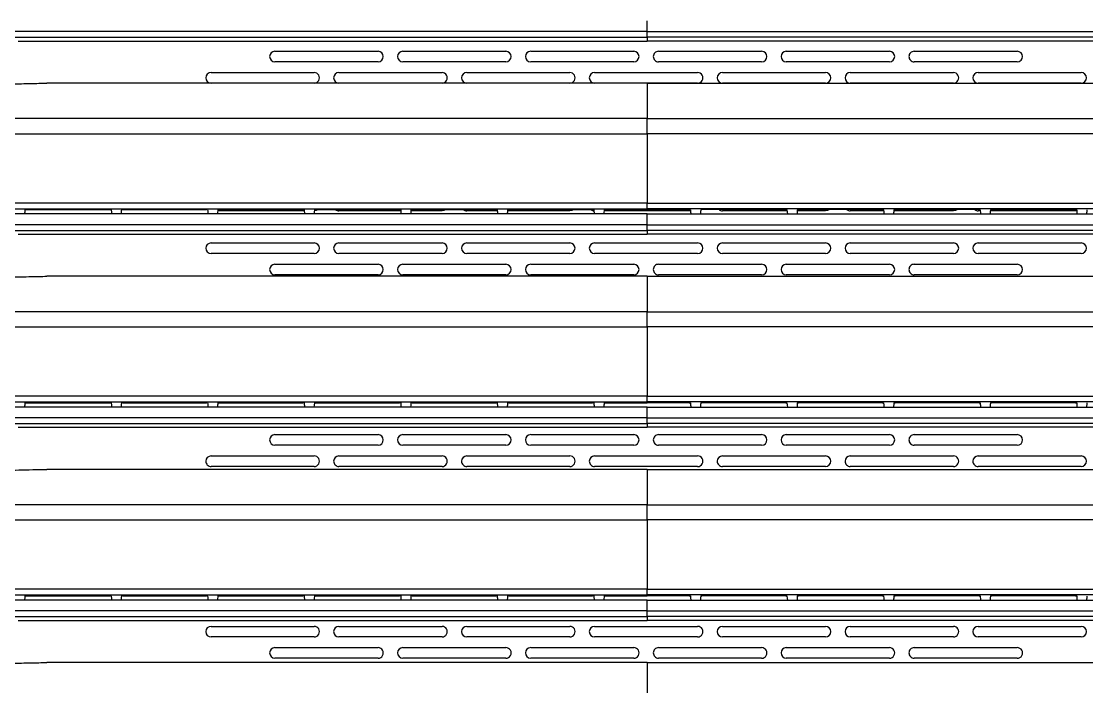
# Model space of a CAD drawing. Header units: millimetres. Extents: x 126 to 938, y 244 to 707.
# Drawn here: x 780.55 to 792.45, y 266.62 to 274.06 of the extents above; entities that cross this region are included whole.
import ezdxf

# ---------------------------------------------------------------- set-up
doc = ezdxf.new("R2010")
doc.units = ezdxf.units.MM

msp = doc.modelspace()

# ---------------------------------------------------------------- linework, layer by layer
at = {"color": 7, "linetype": 'Continuous', "lineweight": 25}
for p, q in [((787.544, 273.948), (787.544, 274.068)), ((787.544, 273.885), (787.544, 273.948)), ((787.544, 273.885), (787.544, 273.842)), ((780.513, 273.842), (787.544, 273.842)), ((794.575, 273.842), (787.544, 273.842)), ((783.383, 273.728), (784.535, 273.728)), ((784.812, 273.728), (785.964, 273.728)), ((786.241, 273.728), (787.393, 273.728)), ((787.67, 273.728), (788.822, 273.728)), ((789.098, 273.728), (790.25, 273.728)), ((790.527, 273.728), (791.679, 273.728)), ((784.535, 273.61), (783.383, 273.61)), ((785.964, 273.61), (784.812, 273.61)), ((787.393, 273.61), (786.241, 273.61)), ((788.822, 273.61), (787.67, 273.61)), ((790.25, 273.61), (789.098, 273.61)), ((791.679, 273.61), (790.527, 273.61)), ((782.669, 273.49), (783.821, 273.49)), ((784.098, 273.49), (785.25, 273.49)), ((785.527, 273.49), (786.678, 273.49)), ((786.955, 273.49), (788.107, 273.49)), ((788.384, 273.49), (789.536, 273.49)), ((789.813, 273.49), (790.965, 273.49)), ((791.242, 273.49), (792.393, 273.49)), ((787.544, 273.372), (780.833, 273.372)), ((783.821, 273.372), (782.669, 273.372)), ((785.25, 273.372), (784.098, 273.372)), ((786.678, 273.372), (785.527, 273.372)), ((788.107, 273.372), (786.955, 273.372)), ((787.544, 273.372), (787.544, 272.976)), ((787.544, 273.372), (794.255, 273.372)), ((789.536, 273.372), (788.384, 273.372)), ((790.965, 273.372), (789.813, 273.372)), ((792.393, 273.372), (791.242, 273.372)), ((787.544, 272.806), (787.544, 272.976)), ((787.544, 272.806), (787.544, 272.031)), ((780.6, 271.958), (781.54, 271.958)), ((781.679, 271.958), (782.618, 271.958)), ((782.757, 271.958), (783.696, 271.958)), ((783.836, 271.958), (784.775, 271.958)), ((784.916, 271.958), (785.854, 271.958)), ((785.995, 271.958), (786.933, 271.958)), ((787.075, 271.958), (787.544, 271.958)), ((787.544, 271.968), (787.544, 272.031)), ((787.544, 271.958), (787.544, 271.968)), ((788.013, 271.958), (787.544, 271.958)), ((789.093, 271.958), (788.155, 271.958)), ((790.172, 271.958), (789.234, 271.958)), ((791.252, 271.958), (790.313, 271.958)), ((792.331, 271.958), (791.392, 271.958)), ((780.584, 271.909), (780.481, 271.909)), ((781.558, 271.909), (780.584, 271.909)), ((781.662, 271.909), (781.558, 271.909)), ((782.636, 271.909), (781.662, 271.909)), ((782.74, 271.909), (782.636, 271.909)), ((783.714, 271.909), (782.74, 271.909)), ((783.71, 271.943), (782.744, 271.943)), ((783.819, 271.909), (783.714, 271.909)), ((784.792, 271.909), (783.819, 271.909)), ((784.789, 271.943), (784.098, 271.943)), ((784.899, 271.909), (784.792, 271.909)), ((785.871, 271.909), (784.899, 271.909)), ((785.25, 271.943), (784.902, 271.943)), ((785.868, 271.943), (785.527, 271.943)), ((785.978, 271.909), (785.871, 271.909)), ((786.951, 271.909), (785.978, 271.909)), ((786.678, 271.943), (785.982, 271.943)), ((787.058, 271.909), (786.951, 271.909)), ((787.544, 271.909), (787.058, 271.909)), ((788.027, 271.943), (787.061, 271.943)), ((787.544, 271.789), (787.544, 271.909)), ((787.544, 271.909), (788.03, 271.909)), ((788.03, 271.909), (788.137, 271.909)), ((788.137, 271.909), (789.11, 271.909)), ((789.106, 271.943), (788.384, 271.943)), ((789.11, 271.909), (789.217, 271.909)), ((789.217, 271.909), (790.189, 271.909)), ((789.536, 271.943), (789.22, 271.943)), ((790.186, 271.943), (789.813, 271.943)), ((790.189, 271.909), (790.296, 271.909)), ((790.296, 271.909), (791.269, 271.909)), ((790.965, 271.943), (790.299, 271.943)), ((791.265, 271.943), (791.242, 271.943)), ((791.269, 271.909), (791.374, 271.909)), ((791.374, 271.909), (792.347, 271.909)), ((792.344, 271.943), (791.378, 271.943)), ((792.347, 271.909), (792.452, 271.909)), ((792.452, 271.909), (793.426, 271.909)), ((787.544, 271.726), (787.544, 271.789)), ((787.544, 271.726), (787.544, 271.683)), ((780.513, 271.683), (787.544, 271.683)), ((794.575, 271.683), (787.544, 271.683)), ((782.669, 271.585), (783.821, 271.585)), ((784.098, 271.585), (785.25, 271.585)), ((785.527, 271.585), (786.678, 271.585)), ((786.955, 271.585), (788.107, 271.585)), ((788.384, 271.585), (789.536, 271.585)), ((789.813, 271.585), (790.965, 271.585)), ((791.242, 271.585), (792.393, 271.585)), ((783.821, 271.467), (782.669, 271.467)), ((785.25, 271.467), (784.098, 271.467)), ((786.678, 271.467), (785.527, 271.467)), ((788.107, 271.467), (786.955, 271.467)), ((789.536, 271.467), (788.384, 271.467)), ((790.965, 271.467), (789.813, 271.467)), ((792.393, 271.467), (791.242, 271.467)), ((783.383, 271.347), (784.535, 271.347)), ((784.812, 271.347), (785.964, 271.347)), ((786.241, 271.347), (787.393, 271.347)), ((787.67, 271.347), (788.822, 271.347)), ((789.098, 271.347), (790.25, 271.347)), ((790.527, 271.347), (791.679, 271.347)), ((787.544, 271.213), (780.833, 271.213)), ((784.535, 271.229), (783.383, 271.229)), ((785.964, 271.229), (784.812, 271.229)), ((787.393, 271.229), (786.241, 271.229)), ((787.544, 271.213), (787.544, 270.817)), ((787.544, 271.213), (794.255, 271.213)), ((788.822, 271.229), (787.67, 271.229)), ((790.25, 271.229), (789.098, 271.229)), ((791.679, 271.229), (790.527, 271.229)), ((787.544, 270.647), (787.544, 270.817)), ((787.544, 270.647), (787.544, 269.872)), ((787.544, 269.809), (787.544, 269.872)), ((787.544, 269.799), (787.544, 269.809)), ((780.584, 269.75), (780.481, 269.75)), ((781.558, 269.75), (780.584, 269.75)), ((780.6, 269.799), (781.54, 269.799)), ((781.662, 269.75), (781.558, 269.75)), ((782.636, 269.75), (781.662, 269.75)), ((781.679, 269.799), (782.618, 269.799)), ((782.74, 269.75), (782.636, 269.75)), ((783.714, 269.75), (782.74, 269.75)), ((782.757, 269.799), (783.696, 269.799)), ((783.709, 269.8), (783.383, 269.8)), ((783.819, 269.75), (783.714, 269.75)), ((784.792, 269.75), (783.819, 269.75)), ((784.535, 269.8), (783.834, 269.8)), ((783.836, 269.799), (784.775, 269.799)), ((784.899, 269.75), (784.792, 269.75)), ((785.871, 269.75), (784.899, 269.75)), ((785.867, 269.8), (784.913, 269.8)), ((784.916, 269.799), (785.854, 269.799)), ((785.978, 269.75), (785.871, 269.75)), ((786.951, 269.75), (785.978, 269.75)), ((785.995, 269.799), (786.933, 269.799)), ((786.947, 269.8), (786.241, 269.8)), ((787.058, 269.75), (786.951, 269.75)), ((787.544, 269.75), (787.058, 269.75)), ((787.393, 269.8), (787.073, 269.8)), ((787.075, 269.799), (787.544, 269.799)), ((788.013, 269.799), (787.544, 269.799)), ((787.544, 269.75), (788.03, 269.75)), ((787.544, 269.63), (787.544, 269.75)), ((788.015, 269.8), (787.67, 269.8)), ((788.03, 269.75), (788.137, 269.75)), ((788.137, 269.75), (789.11, 269.75)), ((788.822, 269.8), (788.141, 269.8)), ((789.093, 269.799), (788.155, 269.799)), ((789.11, 269.75), (789.217, 269.75)), ((789.217, 269.75), (790.189, 269.75)), ((790.174, 269.8), (789.221, 269.8)), ((790.172, 269.799), (789.234, 269.799)), ((790.189, 269.75), (790.296, 269.75)), ((790.296, 269.75), (791.269, 269.75)), ((791.252, 269.799), (790.313, 269.799)), ((791.254, 269.8), (790.527, 269.8)), ((791.269, 269.75), (791.374, 269.75)), ((791.374, 269.75), (792.347, 269.75)), ((791.679, 269.8), (791.378, 269.8)), ((792.331, 269.799), (791.392, 269.799)), ((792.347, 269.75), (792.452, 269.75)), ((792.452, 269.75), (793.426, 269.75)), ((787.544, 269.567), (787.544, 269.63)), ((787.544, 269.567), (787.544, 269.524)), ((780.513, 269.524), (787.544, 269.524)), ((794.575, 269.524), (787.544, 269.524)), ((783.383, 269.442), (784.535, 269.442)), ((784.812, 269.442), (785.964, 269.442)), ((786.241, 269.442), (787.393, 269.442)), ((787.67, 269.442), (788.822, 269.442)), ((789.098, 269.442), (790.25, 269.442)), ((790.527, 269.442), (791.679, 269.442)), ((784.535, 269.324), (783.383, 269.324)), ((785.964, 269.324), (784.812, 269.324)), ((787.393, 269.324), (786.241, 269.324)), ((788.822, 269.324), (787.67, 269.324)), ((790.25, 269.324), (789.098, 269.324)), ((791.679, 269.324), (790.527, 269.324)), ((782.669, 269.204), (783.821, 269.204)), ((784.098, 269.204), (785.25, 269.204)), ((785.527, 269.204), (786.678, 269.204)), ((786.955, 269.204), (788.107, 269.204)), ((788.384, 269.204), (789.536, 269.204)), ((789.813, 269.204), (790.965, 269.204)), ((791.242, 269.204), (792.393, 269.204)), ((787.544, 269.054), (780.833, 269.054)), ((783.821, 269.086), (782.669, 269.086)), ((785.25, 269.086), (784.098, 269.086)), ((786.678, 269.086), (785.527, 269.086)), ((788.107, 269.086), (786.955, 269.086)), ((787.544, 269.054), (787.544, 268.658)), ((787.544, 269.054), (794.255, 269.054)), ((789.536, 269.086), (788.384, 269.086)), ((790.965, 269.086), (789.813, 269.086)), ((792.393, 269.086), (791.242, 269.086)), ((787.544, 268.488), (787.544, 268.658)), ((787.544, 268.488), (787.544, 267.713)), ((787.544, 267.65), (787.544, 267.713)), ((780.584, 267.591), (780.481, 267.591)), ((781.558, 267.591), (780.584, 267.591)), ((780.6, 267.64), (781.54, 267.64)), ((781.662, 267.591), (781.558, 267.591)), ((782.636, 267.591), (781.662, 267.591)), ((781.679, 267.64), (782.618, 267.64)), ((782.74, 267.591), (782.636, 267.591)), ((783.714, 267.591), (782.74, 267.591)), ((782.757, 267.64), (783.696, 267.64)), ((783.819, 267.591), (783.714, 267.591)), ((784.792, 267.591), (783.819, 267.591)), ((783.836, 267.64), (784.775, 267.64)), ((784.899, 267.591), (784.792, 267.591)), ((785.871, 267.591), (784.899, 267.591)), ((784.916, 267.64), (785.854, 267.64)), ((785.978, 267.591), (785.871, 267.591)), ((786.951, 267.591), (785.978, 267.591)), ((785.995, 267.64), (786.933, 267.64)), ((787.058, 267.591), (786.951, 267.591)), ((787.544, 267.591), (787.058, 267.591)), ((787.075, 267.64), (787.544, 267.64)), ((787.544, 267.64), (787.544, 267.65)), ((788.013, 267.64), (787.544, 267.64)), ((787.544, 267.471), (787.544, 267.591)), ((787.544, 267.591), (788.03, 267.591)), ((788.03, 267.591), (788.137, 267.591)), ((788.137, 267.591), (789.11, 267.591)), ((789.093, 267.64), (788.155, 267.64)), ((789.11, 267.591), (789.217, 267.591)), ((789.217, 267.591), (790.189, 267.591)), ((790.172, 267.64), (789.234, 267.64)), ((790.189, 267.591), (790.296, 267.591)), ((790.296, 267.591), (791.269, 267.591)), ((791.252, 267.64), (790.313, 267.64)), ((791.269, 267.591), (791.374, 267.591)), ((791.374, 267.591), (792.347, 267.591)), ((792.331, 267.64), (791.392, 267.64)), ((792.347, 267.591), (792.452, 267.591)), ((792.452, 267.591), (793.426, 267.591)), ((787.544, 267.408), (787.544, 267.471)), ((780.513, 267.365), (787.544, 267.365)), ((787.544, 267.408), (787.544, 267.365)), ((794.575, 267.365), (787.544, 267.365)), ((782.669, 267.299), (783.821, 267.299)), ((784.098, 267.299), (785.25, 267.299)), ((785.527, 267.299), (786.678, 267.299)), ((786.955, 267.299), (788.107, 267.299)), ((788.384, 267.299), (789.536, 267.299)), ((789.813, 267.299), (790.965, 267.299)), ((791.242, 267.299), (792.393, 267.299)), ((783.821, 267.181), (782.669, 267.181)), ((785.25, 267.181), (784.098, 267.181)), ((786.678, 267.181), (785.527, 267.181)), ((788.107, 267.181), (786.955, 267.181)), ((789.536, 267.181), (788.384, 267.181)), ((790.965, 267.181), (789.813, 267.181)), ((792.393, 267.181), (791.242, 267.181)), ((783.383, 267.061), (784.535, 267.061)), ((784.812, 267.061), (785.964, 267.061)), ((786.241, 267.061), (787.393, 267.061)), ((787.67, 267.061), (788.822, 267.061)), ((789.098, 267.061), (790.25, 267.061)), ((790.527, 267.061), (791.679, 267.061)), ((787.544, 266.895), (780.833, 266.895)), ((784.535, 266.943), (783.383, 266.943)), ((785.964, 266.943), (784.812, 266.943)), ((787.393, 266.943), (786.241, 266.943)), ((787.544, 266.895), (787.544, 266.499)), ((787.544, 266.895), (794.255, 266.895)), ((788.822, 266.943), (787.67, 266.943)), ((790.25, 266.943), (789.098, 266.943)), ((791.679, 266.943), (790.527, 266.943))]:
    msp.add_line(p, q, dxfattribs=at)
at = {"color": 7, "linetype": 'Continuous', "lineweight": 25, "flags": 128}
for points in [[(787.544, 273.948), (784.849, 273.948), (782.156, 273.948), (779.466, 273.948)], [(779.596, 273.885), (782.243, 273.885), (784.893, 273.885), (787.544, 273.885)], [(787.544, 273.948), (790.239, 273.948), (792.932, 273.948), (795.622, 273.948)], [(795.491, 273.885), (792.845, 273.885), (790.195, 273.885), (787.544, 273.885)], [(787.544, 272.976), (785.494, 272.976), (783.445, 272.976), (781.835, 272.976), (780.227, 272.976)], [(787.544, 272.976), (789.594, 272.976), (791.643, 272.976), (793.253, 272.976), (794.861, 272.976)], [(780.219, 272.806), (782.658, 272.806), (785.1, 272.806), (787.544, 272.806)], [(794.869, 272.806), (792.43, 272.806), (789.988, 272.806), (787.544, 272.806)], [(787.544, 272.031), (785.1, 272.031), (782.658, 272.031), (780.219, 272.031)], [(780.223, 271.968), (782.661, 271.968), (785.102, 271.968), (787.544, 271.968)], [(783.824, 271.957), (783.822, 271.93), (783.819, 271.909)], [(783.859, 271.957), (783.844, 271.948), (783.823, 271.943)], [(784.903, 271.957), (784.901, 271.93), (784.899, 271.909)], [(785.288, 271.957), (785.272, 271.948), (785.25, 271.943)], [(786.717, 271.957), (786.701, 271.948), (786.678, 271.943)], [(787.544, 272.031), (789.987, 272.031), (792.43, 272.031), (794.869, 272.031)], [(794.865, 271.968), (792.427, 271.968), (789.986, 271.968), (787.544, 271.968)], [(789.105, 271.957), (789.108, 271.93), (789.11, 271.909)], [(789.574, 271.957), (789.559, 271.948), (789.536, 271.943)], [(790.185, 271.957), (790.187, 271.93), (790.189, 271.909)], [(791.003, 271.957), (790.987, 271.948), (790.965, 271.943)], [(787.544, 271.789), (784.849, 271.789), (782.156, 271.789), (779.466, 271.789)], [(779.596, 271.726), (782.243, 271.726), (784.893, 271.726), (787.544, 271.726)], [(787.544, 271.789), (790.239, 271.789), (792.932, 271.789), (795.622, 271.789)], [(795.491, 271.726), (792.845, 271.726), (790.195, 271.726), (787.544, 271.726)], [(787.544, 270.817), (785.494, 270.817), (783.445, 270.817), (781.835, 270.817), (780.227, 270.817)], [(787.544, 270.817), (789.594, 270.817), (791.643, 270.817), (793.253, 270.817), (794.861, 270.817)], [(780.219, 270.647), (782.658, 270.647), (785.1, 270.647), (787.544, 270.647)], [(794.869, 270.647), (792.43, 270.647), (789.988, 270.647), (787.544, 270.647)], [(787.544, 269.872), (785.1, 269.872), (782.658, 269.872), (780.219, 269.872)], [(780.223, 269.809), (782.661, 269.809), (785.102, 269.809), (787.544, 269.809)], [(787.544, 269.872), (789.987, 269.872), (792.43, 269.872), (794.869, 269.872)], [(794.865, 269.809), (792.427, 269.809), (789.986, 269.809), (787.544, 269.809)], [(783.824, 269.798), (783.822, 269.771), (783.819, 269.75)], [(784.903, 269.798), (784.901, 269.771), (784.899, 269.75)], [(789.105, 269.798), (789.108, 269.771), (789.11, 269.75)], [(790.185, 269.798), (790.187, 269.771), (790.189, 269.75)], [(787.544, 269.63), (784.847, 269.63), (782.151, 269.63), (779.46, 269.63)], [(780.114, 269.567), (782.588, 269.567), (785.065, 269.567), (787.544, 269.567)], [(787.544, 269.63), (790.241, 269.63), (792.937, 269.63), (795.628, 269.63)], [(794.974, 269.567), (792.5, 269.567), (790.023, 269.567), (787.544, 269.567)], [(787.544, 268.658), (785.494, 268.658), (783.445, 268.658), (781.835, 268.658), (780.227, 268.658)], [(787.544, 268.658), (789.594, 268.658), (791.643, 268.658), (793.253, 268.658), (794.861, 268.658)], [(780.219, 268.488), (782.658, 268.488), (785.1, 268.488), (787.544, 268.488)], [(794.869, 268.488), (792.43, 268.488), (789.988, 268.488), (787.544, 268.488)], [(787.544, 267.713), (785.1, 267.713), (782.658, 267.713), (780.219, 267.713)], [(787.544, 267.713), (789.987, 267.713), (792.43, 267.713), (794.869, 267.713)], [(780.223, 267.65), (782.661, 267.65), (785.102, 267.65), (787.544, 267.65)], [(783.824, 267.639), (783.822, 267.612), (783.819, 267.591)], [(784.903, 267.639), (784.901, 267.612), (784.899, 267.591)], [(794.865, 267.65), (792.427, 267.65), (789.986, 267.65), (787.544, 267.65)], [(789.105, 267.639), (789.108, 267.612), (789.11, 267.591)], [(790.185, 267.639), (790.187, 267.612), (790.189, 267.591)], [(787.544, 267.471), (784.849, 267.471), (782.156, 267.471), (779.466, 267.471)], [(787.544, 267.471), (790.239, 267.471), (792.932, 267.471), (795.622, 267.471)], [(779.596, 267.408), (782.243, 267.408), (784.893, 267.408), (787.544, 267.408)], [(795.491, 267.408), (792.845, 267.408), (790.195, 267.408), (787.544, 267.408)]]:
    msp.add_lwpolyline(points, dxfattribs=at)
at = {"color": 7, "linetype": 'Continuous', "lineweight": 25}
for centre, radius, start, end in [((783.383, 273.669), 0.0591, 90.0003, 179.9997), ((783.383, 273.669), 0.0591, 180.0003, 269.9997), ((784.535, 273.669), 0.0591, 270, 90), ((784.812, 273.669), 0.0591, 90.0061, 179.9997), ((784.812, 273.669), 0.0591, 180.0003, 269.9939), ((785.964, 273.669), 0.0591, 270, 90), ((786.241, 273.669), 0.0591, 90.0003, 179.9997), ((786.241, 273.669), 0.0591, 180.0003, 269.9997), ((787.393, 273.669), 0.0591, 270, 90), ((787.67, 273.669), 0.059, 89.9962, 180.0096), ((787.67, 273.669), 0.059, 179.9904, 270.0038), ((788.822, 273.669), 0.0591, 270, 90), ((789.098, 273.669), 0.0591, 90.0003, 179.9997), ((789.098, 273.669), 0.0591, 180.0003, 269.9997), ((790.25, 273.669), 0.0591, 270, 90), ((790.527, 273.669), 0.059, 89.9962, 180.0096), ((790.527, 273.669), 0.059, 179.9904, 270.0038), ((791.679, 273.669), 0.0591, 270, 90), ((782.669, 273.431), 0.0591, 90.0003, 179.9968), ((782.669, 273.431), 0.0591, 180.0003, 269.9997), ((783.821, 273.431), 0.0591, 269.9986, 90.0014), ((784.098, 273.431), 0.0591, 90.0003, 179.9968), ((784.098, 273.431), 0.0591, 180.0003, 269.9997), ((785.25, 273.431), 0.0591, 269.9986, 90.0014), ((785.527, 273.431), 0.0591, 90.0003, 179.9968), ((785.527, 273.431), 0.0591, 180.0003, 269.9997), ((786.678, 273.431), 0.0591, 269.9986, 90.0014), ((786.955, 273.431), 0.0591, 90.0003, 179.9968), ((786.955, 273.431), 0.0591, 180.0003, 269.9997), ((788.107, 273.431), 0.0591, 269.9986, 90.0014), ((788.384, 273.431), 0.0591, 90.0003, 179.9968), ((788.384, 273.431), 0.0591, 180.0003, 269.9997), ((789.536, 273.431), 0.0591, 270.0043, 89.9957), ((789.813, 273.431), 0.0591, 90.0003, 179.9968), ((789.813, 273.431), 0.0591, 180.0003, 269.9997), ((790.965, 273.431), 0.0591, 269.9986, 90.0014), ((791.242, 273.431), 0.0591, 90.0003, 179.9968), ((791.242, 273.431), 0.0591, 180.0003, 269.9997), ((792.393, 273.431), 0.0591, 270.0043, 89.9957), ((784.098, 272.002), 0.0591, 230.2076, 269.9967), ((785.527, 272.002), 0.059, 230.1948, 270.0096), ((786.955, 272.002), 0.0591, 230.2056, 261.9681), ((788.384, 272.002), 0.059, 230.1948, 270.0096), ((789.813, 272.002), 0.0591, 230.2076, 269.9967), ((791.242, 272.002), 0.059, 230.1948, 270.0096), ((782.669, 271.526), 0.0591, 90.0003, 179.9997), ((782.669, 271.526), 0.0591, 180.0003, 269.9997), ((783.821, 271.526), 0.0591, 270, 90), ((784.098, 271.526), 0.0591, 90.0003, 179.9997), ((784.098, 271.526), 0.0591, 180.0003, 269.9997), ((785.25, 271.526), 0.0591, 270, 90), ((785.527, 271.526), 0.0591, 90.0003, 179.9997), ((785.527, 271.526), 0.0591, 180.0003, 269.9997), ((786.678, 271.526), 0.0591, 270, 90), ((786.955, 271.526), 0.0591, 90.0003, 179.9997), ((786.955, 271.526), 0.0591, 180.0003, 269.9997), ((788.107, 271.526), 0.0591, 270, 90), ((788.384, 271.526), 0.0591, 90.0003, 179.9997), ((788.384, 271.526), 0.0591, 180.0003, 269.9997), ((789.536, 271.526), 0.0591, 270.0058, 89.9942), ((789.813, 271.526), 0.0591, 90.0003, 179.9997), ((789.813, 271.526), 0.0591, 180.0003, 269.9997), ((790.965, 271.526), 0.0591, 270, 90), ((791.242, 271.526), 0.0591, 90.0003, 179.9997), ((791.242, 271.526), 0.0591, 180.0003, 269.9997), ((792.393, 271.526), 0.0591, 270.0058, 89.9942), ((783.383, 271.288), 0.0591, 90.0003, 179.9997), ((783.383, 271.288), 0.0591, 180.0003, 269.9997), ((784.535, 271.288), 0.0591, 270, 90), ((784.812, 271.288), 0.0591, 90.0061, 179.9997), ((784.812, 271.288), 0.0591, 180.0003, 269.9939), ((785.964, 271.288), 0.0591, 270, 90), ((786.241, 271.288), 0.0591, 90.0003, 179.9997), ((786.241, 271.288), 0.0591, 180.0003, 269.9997), ((787.393, 271.288), 0.0591, 270, 90), ((787.67, 271.288), 0.059, 89.9962, 180.0096), ((787.67, 271.288), 0.059, 179.9904, 270.0038), ((788.822, 271.288), 0.0591, 270, 90), ((789.098, 271.288), 0.0591, 90.0003, 179.9997), ((789.098, 271.288), 0.0591, 180.0003, 269.9997), ((790.25, 271.288), 0.0591, 270, 90), ((790.527, 271.288), 0.059, 89.9962, 180.0096), ((790.527, 271.288), 0.059, 179.9904, 270.0038), ((791.679, 271.288), 0.0591, 270, 90), ((783.383, 269.383), 0.0591, 90.0003, 179.9997), ((783.383, 269.383), 0.0591, 180.0003, 269.9997), ((784.535, 269.383), 0.0591, 270, 90), ((784.812, 269.383), 0.0591, 90.0061, 179.9997), ((784.812, 269.383), 0.0591, 180.0003, 269.9939), ((785.964, 269.383), 0.0591, 270, 90), ((786.241, 269.383), 0.0591, 90.0003, 179.9997), ((786.241, 269.383), 0.0591, 180.0003, 269.9997), ((787.393, 269.383), 0.0591, 270, 90), ((787.67, 269.383), 0.059, 89.9962, 180.0096), ((787.67, 269.383), 0.059, 179.9904, 270.0038), ((788.822, 269.383), 0.0591, 270, 90), ((789.098, 269.383), 0.0591, 90.0003, 179.9997), ((789.098, 269.383), 0.0591, 180.0003, 269.9997), ((790.25, 269.383), 0.0591, 270, 90), ((790.527, 269.383), 0.059, 89.9962, 180.0096), ((790.527, 269.383), 0.059, 179.9904, 270.0038), ((791.679, 269.383), 0.0591, 270, 90), ((782.669, 269.145), 0.0591, 90.0003, 179.9997), ((782.669, 269.145), 0.059, 179.9962, 270.0096), ((783.821, 269.145), 0.0591, 269.9971, 90.0029), ((784.098, 269.145), 0.0591, 90.0003, 179.9997), ((784.098, 269.145), 0.059, 179.9962, 270.0096), ((785.25, 269.145), 0.0591, 269.9971, 90.0029), ((785.527, 269.145), 0.0591, 90.0003, 179.9997), ((785.527, 269.145), 0.059, 179.9962, 270.0096), ((786.678, 269.145), 0.0591, 269.9971, 90.0029), ((786.955, 269.145), 0.0591, 90.0003, 179.9997), ((786.955, 269.145), 0.059, 179.9962, 270.0096), ((788.107, 269.145), 0.0591, 269.9971, 90.0029), ((788.384, 269.145), 0.0591, 90.0003, 179.9997), ((788.384, 269.145), 0.059, 179.9962, 270.0096), ((789.536, 269.145), 0.0591, 270.0029, 89.9971), ((789.813, 269.145), 0.0591, 90.0003, 179.9997), ((789.813, 269.145), 0.059, 179.9962, 270.0096), ((790.965, 269.145), 0.0591, 269.9971, 90.0029), ((791.242, 269.145), 0.0591, 90.0003, 179.9997), ((791.242, 269.145), 0.059, 179.9962, 270.0096), ((792.393, 269.145), 0.0591, 270.0029, 89.9971), ((782.669, 267.24), 0.0591, 90.0003, 179.9997), ((782.669, 267.24), 0.0591, 180.0061, 269.9997), ((783.821, 267.24), 0.0591, 269.9971, 90.0029), ((784.098, 267.24), 0.0591, 90.0003, 179.9997), ((784.098, 267.24), 0.0591, 180.0061, 269.9997), ((785.25, 267.24), 0.0591, 269.9971, 90.0029), ((785.527, 267.24), 0.0591, 90.0003, 179.9997), ((785.527, 267.24), 0.0591, 180.0061, 269.9997), ((786.678, 267.24), 0.0591, 269.9971, 90.0029), ((786.955, 267.24), 0.0591, 90.0003, 179.9997), ((786.955, 267.24), 0.0591, 180.0061, 269.9997), ((788.107, 267.24), 0.0591, 269.9971, 90.0029), ((788.384, 267.24), 0.0591, 90.0003, 179.9997), ((788.384, 267.24), 0.0591, 180.0061, 269.9997), ((789.536, 267.24), 0.0591, 270.0029, 89.9971), ((789.813, 267.24), 0.0591, 90.0003, 179.9997), ((789.813, 267.24), 0.0591, 180.0061, 269.9997), ((790.965, 267.24), 0.0591, 269.9971, 90.0029), ((791.242, 267.24), 0.0591, 90.0003, 179.9997), ((791.242, 267.24), 0.0591, 180.0061, 269.9997), ((792.393, 267.24), 0.0591, 270.0029, 89.9971), ((783.383, 267.002), 0.0591, 90.0003, 179.9939), ((783.383, 267.002), 0.0591, 180.0003, 269.9997), ((784.535, 267.002), 0.0591, 269.9971, 90.0029), ((784.812, 267.002), 0.0591, 90.0061, 179.9939), ((784.812, 267.002), 0.0591, 180.0003, 269.9939), ((785.964, 267.002), 0.0591, 269.9971, 90.0029), ((786.241, 267.002), 0.0591, 90.0003, 179.9939), ((786.241, 267.002), 0.0591, 180.0003, 269.9997), ((787.393, 267.002), 0.0591, 269.9971, 90.0029), ((787.67, 267.002), 0.059, 89.9962, 180.0038), ((787.67, 267.002), 0.059, 179.9904, 270.0038), ((788.822, 267.002), 0.0591, 269.9971, 90.0029), ((789.098, 267.002), 0.0591, 90.0003, 179.9939), ((789.098, 267.002), 0.0591, 180.0003, 269.9997), ((790.25, 267.002), 0.0591, 269.9971, 90.0029), ((790.527, 267.002), 0.059, 89.9962, 180.0038), ((790.527, 267.002), 0.059, 179.9904, 270.0038), ((791.679, 267.002), 0.0591, 269.9971, 90.0029)]:
    msp.add_arc(centre, radius, start, end, dxfattribs=at)
for points, knots in [([(780.44, 273.364), (780.513, 273.365), (780.643, 273.368), (780.774, 273.37), (780.831, 273.372)], [0, 0, 0, 0, 0.560001, 1, 1, 1, 1]), ([(780.831, 273.372), (780.831, 273.372), (780.832, 273.372), (780.832, 273.372), (780.833, 273.372)], [0, 0, 0, 0, 0.56047, 1, 1, 1, 1]), ([(780.589, 271.957), (780.588, 271.948), (780.586, 271.932), (780.585, 271.916), (780.584, 271.909)], [0, 0, 0, 0, 0.559986, 1, 1, 1, 1]), ([(780.6, 271.958), (780.599, 271.958), (780.596, 271.958), (780.593, 271.957), (780.59, 271.957), (780.589, 271.957), (780.589, 271.957), (780.589, 271.957)], [0, 0, 0, 0, 0.372598, 0.701405, 0.894384, 0.965076, 1, 1, 1, 1]), ([(781.553, 271.956), (781.553, 271.957), (781.553, 271.957), (781.551, 271.957), (781.549, 271.957), (781.547, 271.957), (781.544, 271.958), (781.541, 271.958), (781.54, 271.958)], [0, 0, 0, 0, 0.038899, 0.116792, 0.304969, 0.463144, 0.637363, 1, 1, 1, 1]), ([(781.553, 271.956), (781.554, 271.951), (781.555, 271.942), (781.556, 271.93), (781.557, 271.92), (781.558, 271.913), (781.558, 271.909)], [0, 0, 0, 0, 0.3399855, 0.5599945, 0.779991, 1, 1, 1, 1]), ([(781.667, 271.957), (781.666, 271.948), (781.664, 271.932), (781.663, 271.916), (781.662, 271.909)], [0, 0, 0, 0, 0.560016, 1, 1, 1, 1]), ([(781.679, 271.958), (781.677, 271.958), (781.674, 271.958), (781.671, 271.957), (781.668, 271.957), (781.667, 271.957), (781.667, 271.957), (781.667, 271.957)], [0, 0, 0, 0, 0.372337, 0.700893, 0.893681, 0.965069, 1, 1, 1, 1]), ([(782.631, 271.956), (782.631, 271.957), (782.63, 271.957), (782.629, 271.957), (782.627, 271.957), (782.625, 271.957), (782.622, 271.958), (782.619, 271.958), (782.618, 271.958)], [0, 0, 0, 0, 0.038788, 0.115666, 0.304346, 0.462307, 0.636457, 1, 1, 1, 1]), ([(782.631, 271.956), (782.631, 271.951), (782.632, 271.942), (782.633, 271.93), (782.634, 271.92), (782.635, 271.913), (782.636, 271.909)], [0, 0, 0, 0, 0.340026, 0.559979, 0.779984, 1, 1, 1, 1]), ([(782.745, 271.957), (782.744, 271.948), (782.743, 271.932), (782.741, 271.916), (782.74, 271.909)], [0, 0, 0, 0, 0.559981, 1, 1, 1, 1]), ([(782.757, 271.958), (782.756, 271.958), (782.753, 271.958), (782.749, 271.957), (782.747, 271.957), (782.746, 271.957), (782.745, 271.957), (782.745, 271.957)], [0, 0, 0, 0, 0.370926, 0.700478, 0.893237, 0.964892, 1, 1, 1, 1]), ([(783.709, 271.957), (783.709, 271.957), (783.708, 271.957), (783.707, 271.957), (783.705, 271.957), (783.703, 271.957), (783.7, 271.958), (783.697, 271.958), (783.696, 271.958)], [0, 0, 0, 0, 0.037914, 0.114184, 0.303378, 0.461066, 0.635141, 1, 1, 1, 1]), ([(783.709, 271.957), (783.71, 271.951), (783.71, 271.942), (783.712, 271.93), (783.713, 271.92), (783.713, 271.913), (783.714, 271.909)], [0, 0, 0, 0, 0.340011, 0.56002, 0.779979, 1, 1, 1, 1]), ([(783.836, 271.958), (783.835, 271.958), (783.832, 271.958), (783.828, 271.957), (783.826, 271.957), (783.825, 271.957), (783.824, 271.957), (783.824, 271.957)], [0, 0, 0, 0, 0.370221, 0.699528, 0.89208, 0.96435, 1, 1, 1, 1]), ([(784.788, 271.957), (784.788, 271.957), (784.787, 271.957), (784.786, 271.957), (784.784, 271.957), (784.782, 271.957), (784.779, 271.958), (784.776, 271.958), (784.775, 271.958)], [0, 0, 0, 0, 0.037672, 0.112948, 0.303128, 0.460153, 0.63462, 1, 1, 1, 1]), ([(784.788, 271.957), (784.788, 271.951), (784.789, 271.942), (784.79, 271.93), (784.791, 271.92), (784.792, 271.913), (784.792, 271.909)], [0, 0, 0, 0, 0.339989, 0.560005, 0.779971, 1, 1, 1, 1]), ([(784.916, 271.958), (784.914, 271.958), (784.911, 271.958), (784.908, 271.957), (784.905, 271.957), (784.904, 271.957), (784.904, 271.957), (784.903, 271.957)], [0, 0, 0, 0, 0.369341, 0.699141, 0.891196, 0.964182, 1, 1, 1, 1]), ([(785.867, 271.957), (785.867, 271.957), (785.866, 271.957), (785.865, 271.957), (785.863, 271.957), (785.861, 271.957), (785.858, 271.958), (785.855, 271.958), (785.854, 271.958)], [0, 0, 0, 0, 0.03728, 0.112362, 0.302619, 0.459364, 0.63373, 1, 1, 1, 1]), ([(785.867, 271.957), (785.867, 271.951), (785.868, 271.942), (785.869, 271.93), (785.87, 271.92), (785.871, 271.913), (785.871, 271.909)], [0, 0, 0, 0, 0.339987, 0.559975, 0.780025, 1, 1, 1, 1]), ([(785.983, 271.957), (785.982, 271.948), (785.98, 271.932), (785.979, 271.916), (785.978, 271.909)], [0, 0, 0, 0, 0.5599925, 1, 1, 1, 1]), ([(785.995, 271.958), (785.994, 271.958), (785.991, 271.958), (785.987, 271.957), (785.985, 271.957), (785.983, 271.957), (785.983, 271.957), (785.983, 271.957)], [0, 0, 0, 0, 0.3683309, 0.6984829, 0.8904422, 0.9636418, 1, 1, 1, 1]), ([(786.946, 271.957), (786.946, 271.957), (786.946, 271.957), (786.944, 271.957), (786.942, 271.957), (786.94, 271.957), (786.937, 271.958), (786.935, 271.958), (786.933, 271.958)], [0, 0, 0, 0, 0.03715, 0.111598, 0.301941, 0.45891, 0.633215, 1, 1, 1, 1]), ([(786.946, 271.957), (786.947, 271.951), (786.947, 271.942), (786.949, 271.93), (786.95, 271.92), (786.95, 271.913), (786.951, 271.909)], [0, 0, 0, 0, 0.339953, 0.56001, 0.780005, 1, 1, 1, 1]), ([(787.062, 271.957), (787.062, 271.948), (787.06, 271.932), (787.058, 271.916), (787.058, 271.909)], [0, 0, 0, 0, 0.560007, 1, 1, 1, 1]), ([(787.075, 271.958), (787.073, 271.958), (787.071, 271.958), (787.068, 271.957), (787.066, 271.957), (787.064, 271.957), (787.063, 271.957), (787.063, 271.957), (787.062, 271.957)], [0, 0, 0, 0, 0.367755, 0.541511, 0.698231, 0.889576, 0.963374, 1, 1, 1, 1]), ([(788.013, 271.958), (788.014, 271.958), (788.017, 271.958), (788.02, 271.957), (788.022, 271.957), (788.024, 271.957), (788.025, 271.957), (788.025, 271.957), (788.026, 271.957)], [0, 0, 0, 0, 0.368079, 0.541767, 0.697961, 0.889231, 0.963001, 1, 1, 1, 1]), ([(788.026, 271.957), (788.026, 271.948), (788.028, 271.932), (788.03, 271.916), (788.03, 271.909)], [0, 0, 0, 0, 0.559995, 1, 1, 1, 1]), ([(788.142, 271.957), (788.141, 271.951), (788.14, 271.942), (788.139, 271.93), (788.138, 271.92), (788.138, 271.913), (788.137, 271.909)], [0, 0, 0, 0, 0.339965, 0.56001, 0.780005, 1, 1, 1, 1]), ([(788.142, 271.957), (788.142, 271.957), (788.142, 271.957), (788.144, 271.957), (788.146, 271.957), (788.148, 271.957), (788.151, 271.958), (788.153, 271.958), (788.155, 271.958)], [0, 0, 0, 0, 0.037149, 0.111148, 0.301947, 0.458915, 0.632757, 1, 1, 1, 1]), ([(789.093, 271.958), (789.094, 271.958), (789.097, 271.958), (789.101, 271.957), (789.103, 271.957), (789.105, 271.957), (789.105, 271.957), (789.105, 271.957)], [0, 0, 0, 0, 0.368772, 0.698898, 0.890842, 0.964035, 1, 1, 1, 1]), ([(789.221, 271.957), (789.221, 271.951), (789.22, 271.942), (789.219, 271.93), (789.218, 271.92), (789.217, 271.913), (789.217, 271.909)], [0, 0, 0, 0, 0.339975, 0.559963, 0.780013, 1, 1, 1, 1]), ([(789.221, 271.957), (789.221, 271.957), (789.222, 271.957), (789.223, 271.957), (789.225, 271.957), (789.227, 271.957), (789.23, 271.958), (789.233, 271.958), (789.234, 271.958)], [0, 0, 0, 0, 0.037665, 0.1123063, 0.3025748, 0.4597867, 0.6337063, 1, 1, 1, 1]), ([(790.172, 271.958), (790.174, 271.958), (790.177, 271.958), (790.18, 271.957), (790.183, 271.957), (790.184, 271.957), (790.184, 271.957), (790.185, 271.957)], [0, 0, 0, 0, 0.3693666, 0.6991899, 0.891258, 0.9637857, 1, 1, 1, 1]), ([(790.3, 271.957), (790.3, 271.951), (790.299, 271.942), (790.298, 271.93), (790.297, 271.92), (790.296, 271.913), (790.296, 271.909)], [0, 0, 0, 0, 0.339989, 0.560017, 0.779971, 1, 1, 1, 1]), ([(790.3, 271.957), (790.3, 271.957), (790.301, 271.957), (790.302, 271.957), (790.304, 271.957), (790.306, 271.957), (790.309, 271.958), (790.312, 271.958), (790.313, 271.958)], [0, 0, 0, 0, 0.037289, 0.113001, 0.30272, 0.460187, 0.634191, 1, 1, 1, 1]), ([(791.252, 271.958), (791.253, 271.958), (791.256, 271.958), (791.26, 271.957), (791.262, 271.957), (791.263, 271.957), (791.264, 271.957), (791.264, 271.957)], [0, 0, 0, 0, 0.370395, 0.699856, 0.892497, 0.964333, 1, 1, 1, 1]), ([(791.264, 271.957), (791.265, 271.948), (791.266, 271.932), (791.268, 271.916), (791.269, 271.909)], [0, 0, 0, 0, 0.560011, 1, 1, 1, 1]), ([(791.379, 271.957), (791.378, 271.951), (791.378, 271.942), (791.376, 271.93), (791.375, 271.92), (791.375, 271.913), (791.374, 271.909)], [0, 0, 0, 0, 0.340003, 0.560027, 0.779976, 1, 1, 1, 1]), ([(791.379, 271.957), (791.379, 271.957), (791.38, 271.957), (791.381, 271.957), (791.383, 271.957), (791.385, 271.957), (791.388, 271.958), (791.391, 271.958), (791.392, 271.958)], [0, 0, 0, 0, 0.038294, 0.114569, 0.303776, 0.461476, 0.635563, 1, 1, 1, 1]), ([(792.331, 271.958), (792.332, 271.958), (792.335, 271.958), (792.339, 271.957), (792.341, 271.957), (792.342, 271.957), (792.343, 271.957), (792.343, 271.957)], [0, 0, 0, 0, 0.370958, 0.7000524, 0.8928286, 0.9644893, 1, 1, 1, 1]), ([(792.343, 271.957), (792.344, 271.948), (792.345, 271.932), (792.347, 271.916), (792.347, 271.909)], [0, 0, 0, 0, 0.5599686, 1, 1, 1, 1]), ([(792.457, 271.956), (792.457, 271.951), (792.456, 271.942), (792.455, 271.93), (792.453, 271.92), (792.453, 271.913), (792.452, 271.909)], [0, 0, 0, 0, 0.340026, 0.559979, 0.779996, 1, 1, 1, 1]), ([(780.44, 271.205), (780.513, 271.206), (780.643, 271.209), (780.774, 271.211), (780.831, 271.213)], [0, 0, 0, 0, 0.5600009, 1, 1, 1, 1]), ([(780.831, 271.213), (780.831, 271.213), (780.832, 271.213), (780.832, 271.213), (780.833, 271.213)], [0, 0, 0, 0, 0.560452, 1, 1, 1, 1]), ([(780.589, 269.798), (780.588, 269.789), (780.586, 269.773), (780.585, 269.757), (780.584, 269.75)], [0, 0, 0, 0, 0.559986, 1, 1, 1, 1]), ([(780.6, 269.799), (780.599, 269.799), (780.596, 269.799), (780.593, 269.798), (780.59, 269.798), (780.589, 269.798), (780.589, 269.798), (780.589, 269.798)], [0, 0, 0, 0, 0.3726057, 0.7014026, 0.8943826, 0.9650759, 1, 1, 1, 1]), ([(781.553, 269.797), (781.553, 269.798), (781.553, 269.798), (781.551, 269.798), (781.549, 269.798), (781.547, 269.798), (781.544, 269.799), (781.541, 269.799), (781.54, 269.799)], [0, 0, 0, 0, 0.038898, 0.116835, 0.305006, 0.46316, 0.637372, 1, 1, 1, 1]), ([(781.553, 269.797), (781.554, 269.792), (781.555, 269.783), (781.556, 269.771), (781.557, 269.761), (781.558, 269.754), (781.558, 269.75)], [0, 0, 0, 0, 0.3399442, 0.559967, 0.7799772, 1, 1, 1, 1]), ([(781.667, 269.798), (781.666, 269.789), (781.664, 269.773), (781.663, 269.757), (781.662, 269.75)], [0, 0, 0, 0, 0.559989, 1, 1, 1, 1]), ([(781.679, 269.799), (781.677, 269.799), (781.674, 269.799), (781.671, 269.798), (781.668, 269.798), (781.667, 269.798), (781.667, 269.798), (781.667, 269.798)], [0, 0, 0, 0, 0.3723285, 0.7008742, 0.8936255, 0.9650701, 1, 1, 1, 1]), ([(782.631, 269.797), (782.631, 269.798), (782.63, 269.798), (782.629, 269.798), (782.627, 269.798), (782.625, 269.798), (782.622, 269.799), (782.619, 269.799), (782.618, 269.799)], [0, 0, 0, 0, 0.038902, 0.115769, 0.304451, 0.462374, 0.63651, 1, 1, 1, 1]), ([(782.631, 269.797), (782.631, 269.792), (782.632, 269.783), (782.633, 269.771), (782.634, 269.761), (782.635, 269.754), (782.636, 269.75)], [0, 0, 0, 0, 0.339984, 0.559952, 0.780032, 1, 1, 1, 1]), ([(782.745, 269.798), (782.744, 269.789), (782.743, 269.773), (782.741, 269.757), (782.74, 269.75)], [0, 0, 0, 0, 0.5600709, 1, 1, 1, 1]), ([(782.757, 269.799), (782.756, 269.799), (782.753, 269.799), (782.749, 269.798), (782.747, 269.798), (782.746, 269.798), (782.745, 269.798), (782.745, 269.798)], [0, 0, 0, 0, 0.370985, 0.700572, 0.893361, 0.965026, 1, 1, 1, 1]), ([(783.709, 269.798), (783.709, 269.798), (783.708, 269.798), (783.707, 269.798), (783.705, 269.798), (783.703, 269.798), (783.7, 269.799), (783.697, 269.799), (783.696, 269.799)], [0, 0, 0, 0, 0.037913, 0.114229, 0.303389, 0.461087, 0.635155, 1, 1, 1, 1]), ([(783.709, 269.798), (783.71, 269.792), (783.71, 269.783), (783.712, 269.771), (783.713, 269.761), (783.713, 269.754), (783.714, 269.75)], [0, 0, 0, 0, 0.340033, 0.55993, 0.779965, 1, 1, 1, 1]), ([(783.836, 269.799), (783.835, 269.799), (783.832, 269.799), (783.828, 269.798), (783.826, 269.798), (783.825, 269.798), (783.824, 269.798), (783.824, 269.798)], [0, 0, 0, 0, 0.370221, 0.699528, 0.89208, 0.96435, 1, 1, 1, 1]), ([(784.788, 269.798), (784.788, 269.798), (784.787, 269.798), (784.786, 269.798), (784.784, 269.798), (784.782, 269.798), (784.779, 269.799), (784.776, 269.799), (784.775, 269.799)], [0, 0, 0, 0, 0.0379112, 0.1131219, 0.3032661, 0.460245, 0.6346898, 1, 1, 1, 1]), ([(784.788, 269.798), (784.788, 269.792), (784.789, 269.783), (784.79, 269.771), (784.791, 269.761), (784.792, 269.754), (784.792, 269.75)], [0, 0, 0, 0, 0.339947, 0.56004, 0.78002, 1, 1, 1, 1]), ([(784.916, 269.799), (784.914, 269.799), (784.911, 269.799), (784.908, 269.798), (784.905, 269.798), (784.904, 269.798), (784.904, 269.798), (784.903, 269.798)], [0, 0, 0, 0, 0.369376, 0.699221, 0.891264, 0.964313, 1, 1, 1, 1]), ([(785.867, 269.798), (785.867, 269.798), (785.866, 269.798), (785.865, 269.798), (785.863, 269.798), (785.861, 269.798), (785.858, 269.799), (785.855, 269.799), (785.854, 269.799)], [0, 0, 0, 0, 0.03728, 0.112362, 0.302619, 0.459364, 0.63373, 1, 1, 1, 1]), ([(785.867, 269.798), (785.867, 269.792), (785.868, 269.783), (785.869, 269.771), (785.87, 269.761), (785.871, 269.754), (785.871, 269.75)], [0, 0, 0, 0, 0.339987, 0.560037, 0.779962, 1, 1, 1, 1]), ([(785.983, 269.798), (785.982, 269.789), (785.98, 269.773), (785.979, 269.757), (785.978, 269.75)], [0, 0, 0, 0, 0.5599925, 1, 1, 1, 1]), ([(785.995, 269.799), (785.994, 269.799), (785.991, 269.799), (785.987, 269.798), (785.985, 269.798), (785.983, 269.798), (785.983, 269.798), (785.983, 269.798)], [0, 0, 0, 0, 0.3683309, 0.6984829, 0.8904422, 0.9636418, 1, 1, 1, 1]), ([(786.946, 269.798), (786.946, 269.798), (786.946, 269.798), (786.944, 269.798), (786.942, 269.798), (786.94, 269.798), (786.937, 269.799), (786.935, 269.799), (786.933, 269.799)], [0, 0, 0, 0, 0.037026, 0.111535, 0.301868, 0.458853, 0.633175, 1, 1, 1, 1]), ([(786.946, 269.798), (786.947, 269.792), (786.947, 269.783), (786.949, 269.771), (786.95, 269.761), (786.95, 269.754), (786.951, 269.75)], [0, 0, 0, 0, 0.340015, 0.56001, 0.780005, 1, 1, 1, 1]), ([(787.062, 269.798), (787.062, 269.789), (787.06, 269.773), (787.058, 269.757), (787.058, 269.75)], [0, 0, 0, 0, 0.560007, 1, 1, 1, 1]), ([(787.075, 269.799), (787.073, 269.799), (787.071, 269.799), (787.068, 269.798), (787.066, 269.798), (787.064, 269.798), (787.063, 269.798), (787.063, 269.798), (787.062, 269.798)], [0, 0, 0, 0, 0.367762, 0.541508, 0.698229, 0.889575, 0.963373, 1, 1, 1, 1]), ([(788.013, 269.799), (788.014, 269.799), (788.017, 269.799), (788.02, 269.798), (788.022, 269.798), (788.024, 269.798), (788.025, 269.798), (788.025, 269.798), (788.026, 269.798)], [0, 0, 0, 0, 0.368085, 0.541764, 0.697959, 0.889231, 0.963, 1, 1, 1, 1]), ([(788.026, 269.798), (788.026, 269.789), (788.028, 269.773), (788.03, 269.757), (788.03, 269.75)], [0, 0, 0, 0, 0.559995, 1, 1, 1, 1]), ([(788.142, 269.798), (788.141, 269.792), (788.14, 269.783), (788.139, 269.771), (788.138, 269.761), (788.138, 269.754), (788.137, 269.75)], [0, 0, 0, 0, 0.3400275, 0.56001, 0.780005, 1, 1, 1, 1]), ([(788.142, 269.798), (788.142, 269.798), (788.142, 269.798), (788.144, 269.798), (788.146, 269.798), (788.148, 269.798), (788.151, 269.799), (788.153, 269.799), (788.155, 269.799)], [0, 0, 0, 0, 0.0370257, 0.1110843, 0.3018746, 0.4588574, 0.6327167, 1, 1, 1, 1]), ([(789.093, 269.799), (789.094, 269.799), (789.097, 269.799), (789.101, 269.798), (789.103, 269.798), (789.105, 269.798), (789.105, 269.798), (789.105, 269.798)], [0, 0, 0, 0, 0.368772, 0.698898, 0.890842, 0.964035, 1, 1, 1, 1]), ([(789.221, 269.798), (789.221, 269.792), (789.22, 269.783), (789.219, 269.771), (789.218, 269.761), (789.217, 269.754), (789.217, 269.75)], [0, 0, 0, 0, 0.339975, 0.560025, 0.77995, 1, 1, 1, 1]), ([(789.221, 269.798), (789.221, 269.798), (789.222, 269.798), (789.223, 269.798), (789.225, 269.798), (789.227, 269.798), (789.23, 269.799), (789.233, 269.799), (789.234, 269.799)], [0, 0, 0, 0, 0.037665, 0.1123063, 0.3025748, 0.4597867, 0.6337063, 1, 1, 1, 1]), ([(790.172, 269.799), (790.174, 269.799), (790.177, 269.799), (790.18, 269.798), (790.183, 269.798), (790.184, 269.798), (790.184, 269.798), (790.185, 269.798)], [0, 0, 0, 0, 0.369401, 0.699268, 0.891325, 0.963915, 1, 1, 1, 1]), ([(790.3, 269.798), (790.3, 269.792), (790.299, 269.783), (790.298, 269.771), (790.297, 269.761), (790.296, 269.754), (790.296, 269.75)], [0, 0, 0, 0, 0.339947, 0.560052, 0.78002, 1, 1, 1, 1]), ([(790.3, 269.798), (790.3, 269.798), (790.301, 269.798), (790.302, 269.798), (790.304, 269.798), (790.306, 269.798), (790.309, 269.799), (790.312, 269.799), (790.313, 269.799)], [0, 0, 0, 0, 0.037531, 0.113178, 0.302861, 0.460281, 0.634262, 1, 1, 1, 1]), ([(791.252, 269.799), (791.253, 269.799), (791.256, 269.799), (791.26, 269.798), (791.262, 269.798), (791.263, 269.798), (791.264, 269.798), (791.264, 269.798)], [0, 0, 0, 0, 0.370395, 0.699856, 0.892497, 0.964333, 1, 1, 1, 1]), ([(791.264, 269.798), (791.265, 269.789), (791.266, 269.773), (791.268, 269.757), (791.269, 269.75)], [0, 0, 0, 0, 0.5600734, 1, 1, 1, 1]), ([(791.379, 269.798), (791.378, 269.792), (791.378, 269.783), (791.376, 269.771), (791.375, 269.761), (791.375, 269.754), (791.374, 269.75)], [0, 0, 0, 0, 0.340024, 0.559937, 0.779962, 1, 1, 1, 1]), ([(791.379, 269.798), (791.379, 269.798), (791.38, 269.798), (791.381, 269.798), (791.383, 269.798), (791.385, 269.798), (791.388, 269.799), (791.391, 269.799), (791.392, 269.799)], [0, 0, 0, 0, 0.038292, 0.114614, 0.303787, 0.461496, 0.635577, 1, 1, 1, 1]), ([(792.331, 269.799), (792.332, 269.799), (792.335, 269.799), (792.339, 269.798), (792.341, 269.798), (792.342, 269.798), (792.343, 269.798), (792.343, 269.798)], [0, 0, 0, 0, 0.371017, 0.700146, 0.892951, 0.964622, 1, 1, 1, 1]), ([(792.343, 269.798), (792.344, 269.789), (792.345, 269.773), (792.347, 269.757), (792.347, 269.75)], [0, 0, 0, 0, 0.560058, 1, 1, 1, 1]), ([(792.457, 269.797), (792.457, 269.792), (792.456, 269.783), (792.455, 269.771), (792.453, 269.761), (792.453, 269.754), (792.452, 269.75)], [0, 0, 0, 0, 0.339984, 0.559952, 0.780045, 1, 1, 1, 1]), ([(780.376, 269.044), (780.424, 269.045), (780.576, 269.049), (780.728, 269.052), (780.831, 269.054)], [0, 0, 0, 0, 0.319832, 1, 1, 1, 1]), ([(780.831, 269.054), (780.831, 269.054), (780.832, 269.054), (780.832, 269.054), (780.833, 269.054)], [0, 0, 0, 0, 0.560452, 1, 1, 1, 1]), ([(780.589, 267.639), (780.588, 267.63), (780.586, 267.614), (780.585, 267.598), (780.584, 267.591)], [0, 0, 0, 0, 0.559986, 1, 1, 1, 1]), ([(780.6, 267.64), (780.599, 267.64), (780.596, 267.64), (780.593, 267.639), (780.59, 267.639), (780.589, 267.639), (780.589, 267.639), (780.589, 267.639)], [0, 0, 0, 0, 0.3726057, 0.7014026, 0.8943826, 0.9650759, 1, 1, 1, 1]), ([(781.553, 267.638), (781.553, 267.639), (781.553, 267.639), (781.551, 267.639), (781.549, 267.639), (781.547, 267.639), (781.544, 267.64), (781.541, 267.64), (781.54, 267.64)], [0, 0, 0, 0, 0.038898, 0.116835, 0.305006, 0.46316, 0.637372, 1, 1, 1, 1]), ([(781.553, 267.638), (781.554, 267.633), (781.555, 267.624), (781.556, 267.612), (781.557, 267.602), (781.558, 267.595), (781.558, 267.591)], [0, 0, 0, 0, 0.3399442, 0.559967, 0.7799772, 1, 1, 1, 1]), ([(781.667, 267.639), (781.666, 267.63), (781.664, 267.614), (781.663, 267.598), (781.662, 267.591)], [0, 0, 0, 0, 0.559989, 1, 1, 1, 1]), ([(781.679, 267.64), (781.677, 267.64), (781.674, 267.64), (781.671, 267.639), (781.668, 267.639), (781.667, 267.639), (781.667, 267.639), (781.667, 267.639)], [0, 0, 0, 0, 0.3723285, 0.7008742, 0.8936255, 0.9650701, 1, 1, 1, 1]), ([(782.631, 267.638), (782.631, 267.639), (782.63, 267.639), (782.629, 267.639), (782.627, 267.639), (782.625, 267.639), (782.622, 267.64), (782.619, 267.64), (782.618, 267.64)], [0, 0, 0, 0, 0.038902, 0.115769, 0.304451, 0.462374, 0.63651, 1, 1, 1, 1]), ([(782.631, 267.638), (782.631, 267.633), (782.632, 267.624), (782.633, 267.612), (782.634, 267.602), (782.635, 267.595), (782.636, 267.591)], [0, 0, 0, 0, 0.339984, 0.559952, 0.780032, 1, 1, 1, 1]), ([(782.745, 267.639), (782.744, 267.63), (782.743, 267.614), (782.741, 267.598), (782.74, 267.591)], [0, 0, 0, 0, 0.560016, 1, 1, 1, 1]), ([(782.757, 267.64), (782.756, 267.64), (782.753, 267.64), (782.749, 267.639), (782.747, 267.639), (782.746, 267.639), (782.745, 267.639), (782.745, 267.639)], [0, 0, 0, 0, 0.370881, 0.700376, 0.893111, 0.964756, 1, 1, 1, 1]), ([(783.709, 267.639), (783.709, 267.639), (783.708, 267.639), (783.707, 267.639), (783.705, 267.639), (783.703, 267.639), (783.7, 267.64), (783.697, 267.64), (783.696, 267.64)], [0, 0, 0, 0, 0.037913, 0.114229, 0.303389, 0.461087, 0.635155, 1, 1, 1, 1]), ([(783.709, 267.639), (783.71, 267.633), (783.71, 267.624), (783.712, 267.612), (783.713, 267.602), (783.713, 267.595), (783.714, 267.591)], [0, 0, 0, 0, 0.340032, 0.560055, 0.779965, 1, 1, 1, 1]), ([(783.836, 267.64), (783.835, 267.64), (783.832, 267.64), (783.828, 267.639), (783.826, 267.639), (783.825, 267.639), (783.824, 267.639), (783.824, 267.639)], [0, 0, 0, 0, 0.370221, 0.699528, 0.89208, 0.96435, 1, 1, 1, 1]), ([(784.788, 267.639), (784.788, 267.639), (784.787, 267.639), (784.786, 267.639), (784.784, 267.639), (784.782, 267.639), (784.779, 267.64), (784.776, 267.64), (784.775, 267.64)], [0, 0, 0, 0, 0.03767, 0.1129937, 0.3031654, 0.460167, 0.6346369, 1, 1, 1, 1]), ([(784.788, 267.639), (784.788, 267.633), (784.789, 267.624), (784.79, 267.612), (784.791, 267.602), (784.792, 267.595), (784.792, 267.591)], [0, 0, 0, 0, 0.339947, 0.56004, 0.78002, 1, 1, 1, 1]), ([(784.916, 267.64), (784.914, 267.64), (784.911, 267.64), (784.908, 267.639), (784.905, 267.639), (784.904, 267.639), (784.904, 267.639), (784.903, 267.639)], [0, 0, 0, 0, 0.369376, 0.699221, 0.891264, 0.964313, 1, 1, 1, 1]), ([(785.867, 267.639), (785.867, 267.639), (785.866, 267.639), (785.865, 267.639), (785.863, 267.639), (785.861, 267.639), (785.858, 267.64), (785.855, 267.64), (785.854, 267.64)], [0, 0, 0, 0, 0.03728, 0.112362, 0.302619, 0.459364, 0.63373, 1, 1, 1, 1]), ([(785.867, 267.639), (785.867, 267.633), (785.868, 267.624), (785.869, 267.612), (785.87, 267.602), (785.871, 267.595), (785.871, 267.591)], [0, 0, 0, 0, 0.339987, 0.560037, 0.779962, 1, 1, 1, 1]), ([(785.983, 267.639), (785.982, 267.63), (785.98, 267.614), (785.979, 267.598), (785.978, 267.591)], [0, 0, 0, 0, 0.5599925, 1, 1, 1, 1]), ([(785.995, 267.64), (785.994, 267.64), (785.991, 267.64), (785.987, 267.639), (785.985, 267.639), (785.983, 267.639), (785.983, 267.639), (785.983, 267.639)], [0, 0, 0, 0, 0.3683309, 0.6984829, 0.8904422, 0.9636418, 1, 1, 1, 1]), ([(786.946, 267.639), (786.946, 267.639), (786.946, 267.639), (786.944, 267.639), (786.942, 267.639), (786.94, 267.639), (786.937, 267.64), (786.935, 267.64), (786.933, 267.64)], [0, 0, 0, 0, 0.037026, 0.111535, 0.301868, 0.458853, 0.633175, 1, 1, 1, 1]), ([(786.946, 267.639), (786.947, 267.633), (786.947, 267.624), (786.949, 267.612), (786.95, 267.602), (786.95, 267.595), (786.951, 267.591)], [0, 0, 0, 0, 0.340015, 0.56001, 0.780005, 1, 1, 1, 1]), ([(787.062, 267.639), (787.062, 267.63), (787.06, 267.614), (787.058, 267.598), (787.058, 267.591)], [0, 0, 0, 0, 0.560007, 1, 1, 1, 1]), ([(787.075, 267.64), (787.073, 267.64), (787.071, 267.64), (787.068, 267.639), (787.066, 267.639), (787.064, 267.639), (787.063, 267.639), (787.063, 267.639), (787.062, 267.639)], [0, 0, 0, 0, 0.367762, 0.541508, 0.698229, 0.889575, 0.963373, 1, 1, 1, 1]), ([(788.013, 267.64), (788.014, 267.64), (788.017, 267.64), (788.02, 267.639), (788.022, 267.639), (788.024, 267.639), (788.025, 267.639), (788.025, 267.639), (788.026, 267.639)], [0, 0, 0, 0, 0.368085, 0.541764, 0.697959, 0.889231, 0.963, 1, 1, 1, 1]), ([(788.026, 267.639), (788.026, 267.63), (788.028, 267.614), (788.03, 267.598), (788.03, 267.591)], [0, 0, 0, 0, 0.559995, 1, 1, 1, 1]), ([(788.142, 267.639), (788.141, 267.633), (788.14, 267.624), (788.139, 267.612), (788.138, 267.602), (788.138, 267.595), (788.137, 267.591)], [0, 0, 0, 0, 0.3400275, 0.56001, 0.780005, 1, 1, 1, 1]), ([(788.142, 267.639), (788.142, 267.639), (788.142, 267.639), (788.144, 267.639), (788.146, 267.639), (788.148, 267.639), (788.151, 267.64), (788.153, 267.64), (788.155, 267.64)], [0, 0, 0, 0, 0.0370257, 0.1110843, 0.3018746, 0.4588574, 0.6327167, 1, 1, 1, 1]), ([(789.093, 267.64), (789.094, 267.64), (789.097, 267.64), (789.101, 267.639), (789.103, 267.639), (789.105, 267.639), (789.105, 267.639), (789.105, 267.639)], [0, 0, 0, 0, 0.368772, 0.698898, 0.890842, 0.964035, 1, 1, 1, 1]), ([(789.221, 267.639), (789.221, 267.633), (789.22, 267.624), (789.219, 267.612), (789.218, 267.602), (789.217, 267.595), (789.217, 267.591)], [0, 0, 0, 0, 0.339975, 0.560025, 0.77995, 1, 1, 1, 1]), ([(789.221, 267.639), (789.221, 267.639), (789.222, 267.639), (789.223, 267.639), (789.225, 267.639), (789.227, 267.639), (789.23, 267.64), (789.233, 267.64), (789.234, 267.64)], [0, 0, 0, 0, 0.037665, 0.1123063, 0.3025748, 0.4597867, 0.6337063, 1, 1, 1, 1]), ([(790.172, 267.64), (790.174, 267.64), (790.177, 267.64), (790.18, 267.639), (790.183, 267.639), (790.184, 267.639), (790.184, 267.639), (790.185, 267.639)], [0, 0, 0, 0, 0.369401, 0.699268, 0.891325, 0.963915, 1, 1, 1, 1]), ([(790.3, 267.639), (790.3, 267.633), (790.299, 267.624), (790.298, 267.612), (790.297, 267.602), (790.296, 267.595), (790.296, 267.591)], [0, 0, 0, 0, 0.339947, 0.560052, 0.78002, 1, 1, 1, 1]), ([(790.3, 267.639), (790.3, 267.639), (790.301, 267.639), (790.302, 267.639), (790.304, 267.639), (790.306, 267.639), (790.309, 267.64), (790.312, 267.64), (790.313, 267.64)], [0, 0, 0, 0, 0.037288, 0.113047, 0.302758, 0.460201, 0.634208, 1, 1, 1, 1]), ([(791.252, 267.64), (791.253, 267.64), (791.256, 267.64), (791.26, 267.639), (791.262, 267.639), (791.263, 267.639), (791.264, 267.639), (791.264, 267.639)], [0, 0, 0, 0, 0.370395, 0.699856, 0.892497, 0.964333, 1, 1, 1, 1]), ([(791.264, 267.639), (791.265, 267.63), (791.266, 267.614), (791.268, 267.598), (791.269, 267.591)], [0, 0, 0, 0, 0.5600734, 1, 1, 1, 1]), ([(791.379, 267.639), (791.378, 267.633), (791.378, 267.624), (791.376, 267.612), (791.375, 267.602), (791.375, 267.595), (791.374, 267.591)], [0, 0, 0, 0, 0.340024, 0.560062, 0.779962, 1, 1, 1, 1]), ([(791.379, 267.639), (791.379, 267.639), (791.38, 267.639), (791.381, 267.639), (791.383, 267.639), (791.385, 267.639), (791.388, 267.64), (791.391, 267.64), (791.392, 267.64)], [0, 0, 0, 0, 0.038292, 0.114614, 0.303787, 0.461496, 0.635577, 1, 1, 1, 1]), ([(792.331, 267.64), (792.332, 267.64), (792.335, 267.64), (792.339, 267.639), (792.341, 267.639), (792.342, 267.639), (792.343, 267.639), (792.343, 267.639)], [0, 0, 0, 0, 0.370914, 0.699952, 0.892704, 0.964355, 1, 1, 1, 1]), ([(792.343, 267.639), (792.344, 267.63), (792.345, 267.614), (792.347, 267.598), (792.347, 267.591)], [0, 0, 0, 0, 0.560004, 1, 1, 1, 1]), ([(792.457, 267.638), (792.457, 267.633), (792.456, 267.624), (792.455, 267.612), (792.453, 267.602), (792.453, 267.595), (792.452, 267.591)], [0, 0, 0, 0, 0.339984, 0.559952, 0.780045, 1, 1, 1, 1]), ([(780.44, 266.887), (780.513, 266.888), (780.643, 266.891), (780.774, 266.893), (780.831, 266.895)], [0, 0, 0, 0, 0.5600009, 1, 1, 1, 1]), ([(780.831, 266.895), (780.831, 266.895), (780.832, 266.895), (780.832, 266.895), (780.833, 266.895)], [0, 0, 0, 0, 0.560452, 1, 1, 1, 1])]:
    msp.add_open_spline(points, degree=3, knots=knots, dxfattribs=at)

doc.saveas('drawing.dxf')
